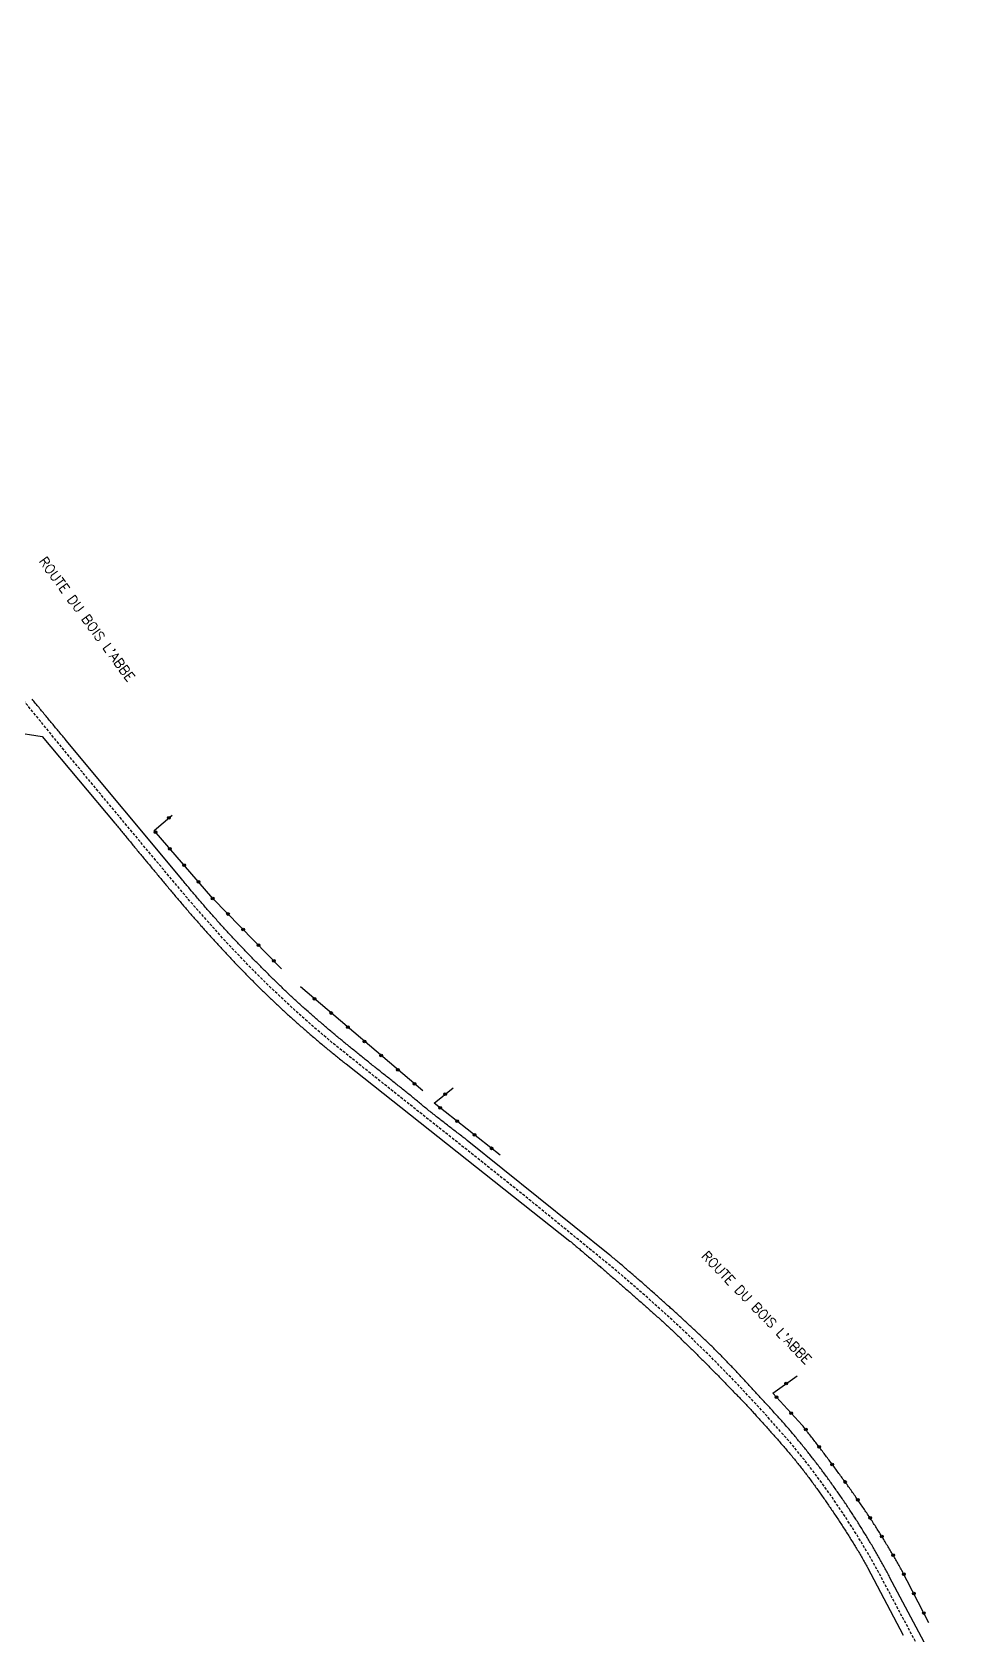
# Model space of a CAD drawing. Header units: millimetres. Extents: x 192015 to 193000, y 147000 to 147681.
# Drawn here: x 192191.7 to 192361.1, y 147373.5 to 147666.8 of the extents above; entities that cross this region are included whole.
import ezdxf
from ezdxf.enums import TextEntityAlignment as Align

# ---------------------------------------------------------------- set-up
doc = ezdxf.new("R2010")
doc.units = ezdxf.units.MM
doc.linetypes.add('DASHED', pattern=[0.75, 0.5, -0.25])
doc.layers.get('0').update_dxf_attribs({"linetype": 'CONTINUOUS'})
for name, color, linetype in [('W0001', 6, 'DASHED'), ('W0008', 7, 'CONTINUOUS'), ('W0322', 7, 'CONTINUOUS'), ('W0989', 7, 'CONTINUOUS')]:
    doc.layers.add(name, color=color, linetype=linetype)
doc.styles.get("Standard").update_dxf_attribs({"font": 'romans.shx', "width": 0.85})

# ---------------------------------------------------------------- blocks, each defined once
blk = doc.blocks.new('t322o')
at = {"color": 0, "linetype": 'Continuous'}
for radius in [0.25, 0.15]:
    blk.add_circle((0, 0), radius, dxfattribs=at)

msp = doc.modelspace()

# ---------------------------------------------------------------- linework, layer by layer
at = {"layer": 'W0001', "flags": 128}
msp.add_lwpolyline([(192385.75, 147310.62), (192379.42, 147323.53), (192372.62, 147336.67), (192365.2, 147350.58), (192360.63, 147358.64), (192349.97, 147378.58), (192347.29, 147383.62), (192345.25, 147387.37), (192342.63, 147391.78), (192340, 147395.86), (192337.22, 147399.93), (192333.74, 147404.62), (192330.65, 147408.46), (192325.52, 147414.27), (192320.93, 147419.21), (192316, 147424.29), (192310.54, 147429.57), (192305, 147434.62), (192298.93, 147439.91), (192282.73, 147453.14), (192271.4, 147462.19), (192259.78, 147471.39), (192247.04, 147481.56), (192243.06, 147484.93), (192239.2, 147488.37), (192234.86, 147492.48), (192231.09, 147496.27), (192226.99, 147500.59), (192220.76, 147507.61), (192213.97, 147515.73), (192198.67, 147534.12), (192184.92, 147550.94), (192172.89, 147566.9), (192166.52, 147575.94), (192161.47, 147583.48), (192155.61, 147592.71), (192149.1, 147603.53), (192145.57, 147609.67), (192142.18, 147615.84), (192139.79, 147620.29), (192136.25, 147626.95), (192133.39, 147632.44), (192129.84, 147639.4), (192126.61, 147645.9), (192122.98, 147653.35), (192120.6, 147658.29), (192118.17, 147663.4), (192116.58, 147666.82)], dxfattribs=at)
at = {"layer": 'W0008', "flags": 128}
for points in [[(192354.92, 147372.23), (192348.58, 147384.11), (192348.47, 147384.33), (192348.35, 147384.55), (192348.23, 147384.77), (192348.11, 147384.99), (192348, 147385.21), (192347.88, 147385.43), (192347.76, 147385.65), (192347.64, 147385.87), (192347.52, 147386.09), (192347.4, 147386.31), (192347.28, 147386.52), (192347.16, 147386.74), (192347.04, 147386.96), (192346.91, 147387.18), (192346.79, 147387.4), (192346.67, 147387.61), (192346.55, 147387.83), (192346.42, 147388.05), (192346.3, 147388.26), (192346.18, 147388.48), (192346.05, 147388.7), (192345.93, 147388.91), (192345.8, 147389.13), (192345.68, 147389.34), (192345.55, 147389.56), (192345.42, 147389.77), (192345.3, 147389.99), (192345.17, 147390.2), (192345.04, 147390.42), (192344.92, 147390.63), (192344.79, 147390.85), (192344.66, 147391.06), (192344.53, 147391.27), (192344.4, 147391.49), (192344.27, 147391.7), (192344.14, 147391.91), (192344.01, 147392.13), (192343.88, 147392.34), (192343.75, 147392.55), (192343.62, 147392.76), (192343.48, 147392.98), (192343.35, 147393.19), (192343.22, 147393.41), (192343.08, 147393.62), (192342.95, 147393.84), (192342.81, 147394.05), (192342.68, 147394.26), (192342.54, 147394.48), (192342.4, 147394.69), (192342.27, 147394.9), (192342.13, 147395.11), (192341.99, 147395.33), (192341.86, 147395.54), (192341.72, 147395.75), (192341.58, 147395.96), (192341.44, 147396.17), (192341.3, 147396.38), (192341.16, 147396.59), (192341.02, 147396.8), (192340.88, 147397.01), (192340.74, 147397.22), (192340.6, 147397.43), (192340.46, 147397.64), (192340.32, 147397.85), (192340.18, 147398.06), (192340.04, 147398.27), (192339.9, 147398.48), (192339.75, 147398.69), (192339.61, 147398.9), (192339.47, 147399.1), (192339.32, 147399.31), (192339.18, 147399.52), (192339.03, 147399.73), (192338.89, 147399.93), (192338.74, 147400.14), (192338.6, 147400.35), (192338.45, 147400.55), (192338.3, 147400.76), (192338.16, 147400.96), (192338.01, 147401.17), (192337.86, 147401.37), (192337.72, 147401.57), (192337.57, 147401.77), (192337.42, 147401.98), (192337.28, 147402.18), (192337.13, 147402.38), (192336.98, 147402.58), (192336.84, 147402.78), (192336.69, 147402.98), (192336.54, 147403.18), (192336.39, 147403.38), (192336.24, 147403.58), (192336.09, 147403.78), (192335.94, 147403.97), (192335.79, 147404.17), (192335.64, 147404.37), (192335.49, 147404.57), (192335.34, 147404.77), (192335.19, 147404.96), (192335.04, 147405.16), (192334.89, 147405.36), (192334.73, 147405.56), (192334.58, 147405.75), (192334.43, 147405.95), (192334.28, 147406.15), (192334.12, 147406.34), (192333.97, 147406.54), (192333.81, 147406.73), (192333.66, 147406.93), (192333.51, 147407.12), (192333.35, 147407.32), (192333.2, 147407.51), (192333.04, 147407.71), (192332.88, 147407.9), (192332.73, 147408.09), (192332.57, 147408.29), (192332.42, 147408.48), (192332.26, 147408.67), (192332.1, 147408.87), (192331.94, 147409.06), (192331.79, 147409.25), (192331.63, 147409.44), (192331.47, 147409.64), (192331.31, 147409.83), (192331.15, 147410.02), (192330.99, 147410.21), (192330.83, 147410.4), (192330.67, 147410.6), (192330.5, 147410.79), (192330.34, 147410.98), (192330.18, 147411.18), (192330.01, 147411.37), (192329.84, 147411.56), (192329.68, 147411.75), (192329.51, 147411.94), (192329.35, 147412.13), (192329.18, 147412.32), (192329.01, 147412.51), (192328.84, 147412.7), (192328.68, 147412.88), (192328.51, 147413.07), (192328.34, 147413.26), (192328.17, 147413.45), (192328, 147413.64), (192327.83, 147413.82), (192327.66, 147414.01), (192327.49, 147414.2), (192327.32, 147414.38), (192327.15, 147414.57), (192326.98, 147414.76), (192326.81, 147414.94), (192326.64, 147415.13), (192326.47, 147415.31), (192326.29, 147415.5), (192326.12, 147415.69), (192325.95, 147415.87), (192325.78, 147416.06), (192325.61, 147416.24), (192325.44, 147416.43), (192325.27, 147416.62), (192325.1, 147416.8), (192324.92, 147416.99), (192324.75, 147417.17), (192324.59, 147417.36), (192324.42, 147417.54), (192324.25, 147417.72), (192324.08, 147417.9), (192323.91, 147418.08), (192323.75, 147418.27), (192323.58, 147418.45), (192323.41, 147418.63), (192323.24, 147418.81), (192323.08, 147419), (192322.91, 147419.18), (192322.74, 147419.36), (192322.57, 147419.54), (192322.4, 147419.73), (192322.24, 147419.91), (192322.07, 147420.09), (192321.9, 147420.27), (192321.73, 147420.45), (192321.56, 147420.63), (192321.39, 147420.82), (192321.23, 147421), (192321.06, 147421.18), (192320.89, 147421.36), (192320.72, 147421.54), (192320.55, 147421.72), (192320.38, 147421.9), (192320.21, 147422.08), (192320.04, 147422.26), (192319.87, 147422.44), (192319.7, 147422.62), (192319.53, 147422.8), (192319.36, 147422.98), (192319.19, 147423.16), (192319.01, 147423.34), (192318.84, 147423.51), (192318.67, 147423.69), (192318.5, 147423.87), (192318.32, 147424.05), (192318.15, 147424.23), (192317.98, 147424.4), (192317.8, 147424.58), (192317.63, 147424.76), (192317.46, 147424.93), (192317.28, 147425.11), (192317.11, 147425.28), (192316.93, 147425.46), (192316.75, 147425.63), (192316.57, 147425.81), (192316.4, 147425.98), (192316.22, 147426.16), (192316.04, 147426.34), (192315.86, 147426.51), (192315.68, 147426.68), (192315.5, 147426.86), (192315.32, 147427.03), (192315.14, 147427.21), (192314.96, 147427.38), (192314.78, 147427.55), (192314.6, 147427.73), (192314.42, 147427.9), (192314.24, 147428.07), (192314.05, 147428.24), (192313.87, 147428.42), (192313.69, 147428.59), (192313.51, 147428.76), (192313.33, 147428.93), (192313.14, 147429.1), (192312.96, 147429.27), (192312.78, 147429.44), (192312.59, 147429.61), (192312.41, 147429.78), (192312.23, 147429.95), (192312.04, 147430.12), (192311.86, 147430.29), (192311.68, 147430.46), (192311.49, 147430.63), (192311.31, 147430.8), (192311.12, 147430.97), (192310.94, 147431.14), (192310.75, 147431.31), (192310.57, 147431.48), (192310.38, 147431.65), (192310.2, 147431.82), (192310.01, 147431.98), (192309.83, 147432.15), (192309.64, 147432.32), (192309.46, 147432.49), (192309.27, 147432.66), (192309.09, 147432.82), (192308.9, 147432.99), (192308.72, 147433.16), (192308.53, 147433.33), (192308.35, 147433.5), (192308.16, 147433.66), (192307.97, 147433.83), (192307.79, 147434), (192307.6, 147434.17), (192307.42, 147434.33), (192307.23, 147434.5), (192307.04, 147434.67), (192306.86, 147434.84), (192306.67, 147435), (192306.48, 147435.17), (192306.3, 147435.34), (192306.11, 147435.5), (192305.92, 147435.67), (192305.74, 147435.84), (192305.55, 147436), (192305.36, 147436.17), (192305.18, 147436.34), (192304.99, 147436.5), (192304.8, 147436.67), (192304.61, 147436.83), (192304.43, 147437), (192304.24, 147437.16), (192304.05, 147437.33), (192303.86, 147437.5), (192303.67, 147437.66), (192303.49, 147437.83), (192303.3, 147437.99), (192303.11, 147438.16), (192302.92, 147438.32), (192302.73, 147438.48), (192302.54, 147438.65), (192302.35, 147438.81), (192302.16, 147438.98), (192301.98, 147439.14), (192301.79, 147439.31), (192301.6, 147439.47), (192301.41, 147439.63), (192301.22, 147439.8), (192301.03, 147439.96), (192300.84, 147440.12), (192300.65, 147440.29), (192300.46, 147440.45), (192300.27, 147440.61), (192300.08, 147440.77), (192299.89, 147440.94), (192299.7, 147441.1), (192299.51, 147441.26), (192299.32, 147441.42), (192299.13, 147441.59), (192298.93, 147441.75), (192298.74, 147441.91), (192298.55, 147442.07), (192298.36, 147442.23), (192298.17, 147442.39), (192297.98, 147442.56), (192297.79, 147442.72), (192297.59, 147442.88), (192297.4, 147443.04), (192271.32, 147464.03), (192271.12, 147464.18), (192270.92, 147464.34), (192270.71, 147464.49), (192270.51, 147464.64), (192270.31, 147464.8), (192270.11, 147464.95), (192269.91, 147465.1), (192269.71, 147465.26), (192269.51, 147465.41), (192269.3, 147465.56), (192269.1, 147465.72), (192268.9, 147465.87), (192268.7, 147466.03), (192268.5, 147466.18), (192268.3, 147466.34), (192268.1, 147466.49), (192267.9, 147466.65), (192267.7, 147466.8), (192267.5, 147466.96), (192267.3, 147467.11), (192267.1, 147467.27), (192266.9, 147467.42), (192266.7, 147467.58), (192266.5, 147467.74), (192266.3, 147467.89), (192266.11, 147468.05), (192265.91, 147468.2), (192265.71, 147468.36), (192265.51, 147468.52), (192265.31, 147468.68), (192265.11, 147468.83), (192264.91, 147468.99), (192264.72, 147469.15), (192264.52, 147469.31), (192264.32, 147469.46), (192264.12, 147469.62), (192263.92, 147469.78), (192263.73, 147469.94), (192263.54, 147470.09), (192263.35, 147470.25), (192263.16, 147470.41), (192262.97, 147470.56), (192262.78, 147470.72), (192262.59, 147470.88), (192262.4, 147471.04), (192262.2, 147471.2), (192262.01, 147471.36), (192261.82, 147471.52), (192261.63, 147471.67), (192261.44, 147471.83), (192261.25, 147471.99), (192261.06, 147472.15), (192260.87, 147472.3), (192260.67, 147472.46), (192260.48, 147472.62), (192260.28, 147472.77), (192260.09, 147472.93), (192259.89, 147473.09), (192259.7, 147473.24), (192259.5, 147473.4), (192259.31, 147473.55), (192259.11, 147473.71), (192258.92, 147473.86), (192258.72, 147474.02), (192258.53, 147474.17), (192258.33, 147474.33), (192258.13, 147474.49), (192257.94, 147474.64), (192257.74, 147474.8), (192257.55, 147474.95), (192257.35, 147475.1), (192257.16, 147475.26), (192256.96, 147475.41), (192256.76, 147475.57), (192256.57, 147475.72), (192256.37, 147475.88), (192256.18, 147476.03), (192255.98, 147476.19), (192255.79, 147476.34), (192255.59, 147476.5), (192255.4, 147476.66), (192255.2, 147476.81), (192255, 147476.97), (192254.81, 147477.12), (192254.61, 147477.28), (192254.42, 147477.43), (192254.22, 147477.59), (192254.03, 147477.75), (192253.84, 147477.9), (192253.64, 147478.06), (192253.45, 147478.21), (192253.26, 147478.37), (192253.06, 147478.53), (192252.87, 147478.68), (192252.68, 147478.84), (192252.48, 147478.99), (192252.29, 147479.15), (192252.1, 147479.3), (192251.91, 147479.46), (192251.71, 147479.61), (192251.52, 147479.77), (192251.33, 147479.92), (192251.13, 147480.08), (192250.94, 147480.23), (192250.75, 147480.39), (192250.56, 147480.55), (192250.36, 147480.7), (192250.17, 147480.86), (192249.98, 147481.01), (192249.79, 147481.17), (192249.59, 147481.32), (192249.4, 147481.48), (192249.21, 147481.64), (192249.02, 147481.79), (192248.83, 147481.95), (192248.64, 147482.11), (192248.44, 147482.27), (192248.25, 147482.42), (192248.06, 147482.58), (192247.87, 147482.74), (192247.68, 147482.9), (192247.49, 147483.06), (192247.3, 147483.21), (192247.11, 147483.37), (192246.92, 147483.53), (192246.73, 147483.69), (192246.54, 147483.85), (192246.35, 147484.01), (192246.16, 147484.17), (192245.97, 147484.33), (192245.78, 147484.49), (192245.59, 147484.66), (192245.4, 147484.82), (192245.22, 147484.98), (192245.03, 147485.14), (192244.84, 147485.3), (192244.65, 147485.47), (192244.46, 147485.63), (192244.27, 147485.79), (192244.08, 147485.95), (192243.89, 147486.12), (192243.71, 147486.28), (192243.52, 147486.44), (192243.33, 147486.61), (192243.14, 147486.77), (192242.96, 147486.93), (192242.77, 147487.1), (192242.58, 147487.26), (192242.4, 147487.43), (192242.21, 147487.59), (192242.02, 147487.76), (192241.84, 147487.92), (192241.65, 147488.09), (192241.47, 147488.25), (192241.28, 147488.42), (192241.09, 147488.59), (192240.91, 147488.75), (192240.73, 147488.92), (192240.54, 147489.09), (192240.36, 147489.26), (192240.17, 147489.42), (192239.99, 147489.59), (192239.81, 147489.76), (192239.62, 147489.93), (192239.44, 147490.1), (192239.26, 147490.27), (192239.08, 147490.44), (192238.89, 147490.61), (192238.71, 147490.78), (192238.53, 147490.95), (192238.35, 147491.12), (192238.17, 147491.3), (192237.99, 147491.47), (192237.81, 147491.64), (192237.63, 147491.81), (192237.45, 147491.98), (192237.27, 147492.16), (192237.09, 147492.33), (192236.91, 147492.5), (192236.73, 147492.68), (192236.55, 147492.85), (192236.38, 147493.03), (192236.2, 147493.2), (192236.02, 147493.38), (192235.84, 147493.55), (192235.67, 147493.73), (192235.49, 147493.9), (192235.31, 147494.08), (192235.13, 147494.25), (192234.96, 147494.43), (192234.78, 147494.6), (192234.6, 147494.78), (192234.43, 147494.96), (192234.25, 147495.13), (192234.08, 147495.31), (192233.9, 147495.48), (192233.72, 147495.66), (192233.55, 147495.84), (192233.37, 147496.02), (192233.2, 147496.19), (192233.02, 147496.37), (192232.85, 147496.55), (192232.67, 147496.72), (192232.5, 147496.9), (192232.32, 147497.08), (192232.14, 147497.26), (192231.97, 147497.44), (192231.79, 147497.62), (192231.62, 147497.8), (192231.44, 147497.98), (192231.26, 147498.16), (192231.09, 147498.34), (192230.91, 147498.52), (192230.74, 147498.7), (192230.56, 147498.88), (192230.39, 147499.06), (192230.21, 147499.24), (192230.04, 147499.43), (192229.87, 147499.61), (192229.69, 147499.79), (192229.52, 147499.97), (192229.34, 147500.15), (192229.17, 147500.34), (192229, 147500.52), (192228.83, 147500.7), (192228.65, 147500.89), (192228.48, 147501.07), (192228.31, 147501.25), (192228.14, 147501.44), (192227.97, 147501.62), (192227.8, 147501.81), (192227.63, 147501.99), (192227.46, 147502.18), (192227.29, 147502.36), (192227.12, 147502.55), (192226.95, 147502.73), (192226.78, 147502.92), (192226.61, 147503.11), (192226.44, 147503.29), (192226.28, 147503.48), (192226.11, 147503.66), (192225.94, 147503.85), (192225.78, 147504.04), (192225.61, 147504.22), (192225.44, 147504.41), (192225.28, 147504.6), (192225.11, 147504.78), (192224.94, 147504.97), (192224.78, 147505.16), (192224.61, 147505.35), (192224.45, 147505.53), (192224.28, 147505.72), (192224.12, 147505.91), (192223.95, 147506.1), (192223.79, 147506.28), (192223.62, 147506.47), (192223.46, 147506.66), (192223.3, 147506.85), (192223.13, 147507.04), (192222.97, 147507.23), (192222.81, 147507.42), (192222.64, 147507.61), (192222.48, 147507.8), (192222.32, 147507.99), (192222.15, 147508.18), (192221.99, 147508.37), (192221.83, 147508.56), (192221.67, 147508.75), (192221.5, 147508.94), (192221.34, 147509.13), (192221.18, 147509.32), (192221.02, 147509.51), (192220.86, 147509.7), (192220.7, 147509.89), (192220.54, 147510.09), (192220.38, 147510.28), (192220.22, 147510.47), (192220.06, 147510.66), (192219.9, 147510.85), (192219.74, 147511.05), (192219.58, 147511.24), (192219.42, 147511.43), (192219.26, 147511.62), (192219.1, 147511.82), (192197.99, 147537.21), (192197.83, 147537.4), (192197.66, 147537.59), (192197.5, 147537.79), (192197.34, 147537.98), (192197.18, 147538.17), (192197.02, 147538.36), (192196.86, 147538.56), (192196.7, 147538.75), (192196.54, 147538.94), (192196.37, 147539.14), (192196.21, 147539.33), (192196.05, 147539.52), (192195.89, 147539.72), (192195.73, 147539.91), (192195.57, 147540.1), (192195.41, 147540.3), (192195.25, 147540.49), (192195.09, 147540.68), (192194.93, 147540.88), (192194.77, 147541.07), (192194.61, 147541.27), (192194.45, 147541.46), (192194.29, 147541.65), (192194.13, 147541.85), (192193.97, 147542.04), (192193.81, 147542.23), (192193.65, 147542.43), (192193.49, 147542.62), (192193.33, 147542.82), (192193.17, 147543.01), (192193.01, 147543.21), (192192.85, 147543.4), (192192.69, 147543.59), (192192.53, 147543.79), (192192.37, 147543.98), (192192.21, 147544.18), (192192.05, 147544.37), (192191.89, 147544.57), (192191.73, 147544.76)], [(192182.65, 147539.64), (192193.56, 147537.95), (192206.88, 147522.09), (192207.04, 147521.9), (192207.2, 147521.7), (192207.35, 147521.51), (192207.51, 147521.32), (192207.67, 147521.13), (192207.82, 147520.93), (192207.98, 147520.74), (192208.14, 147520.55), (192208.29, 147520.36), (192208.45, 147520.16), (192208.61, 147519.97), (192208.77, 147519.78), (192208.92, 147519.59), (192209.08, 147519.39), (192209.24, 147519.2), (192209.39, 147519.01), (192209.55, 147518.82), (192209.71, 147518.63), (192209.87, 147518.44), (192210.02, 147518.24), (192210.18, 147518.05), (192210.34, 147517.86), (192210.5, 147517.67), (192210.66, 147517.48), (192210.81, 147517.29), (192210.97, 147517.09), (192211.13, 147516.9), (192211.29, 147516.71), (192211.45, 147516.52), (192211.61, 147516.33), (192211.76, 147516.14), (192211.92, 147515.95), (192212.08, 147515.76), (192212.24, 147515.56), (192212.4, 147515.37), (192212.56, 147515.18), (192212.71, 147514.99), (192212.87, 147514.8), (192213.03, 147514.61), (192213.19, 147514.42), (192213.35, 147514.23), (192213.51, 147514.04), (192213.67, 147513.85), (192213.83, 147513.66), (192213.99, 147513.47), (192214.15, 147513.27), (192214.31, 147513.08), (192214.47, 147512.89), (192214.63, 147512.7), (192214.79, 147512.51), (192214.95, 147512.31), (192215.11, 147512.12), (192215.27, 147511.93), (192215.43, 147511.74), (192215.59, 147511.54), (192215.75, 147511.35), (192215.91, 147511.16), (192216.07, 147510.97), (192216.23, 147510.78), (192216.39, 147510.58), (192216.55, 147510.39), (192216.71, 147510.2), (192216.87, 147510.01), (192217.03, 147509.82), (192217.19, 147509.63), (192217.35, 147509.43), (192217.51, 147509.24), (192217.67, 147509.05), (192217.83, 147508.86), (192218, 147508.67), (192218.16, 147508.48), (192218.32, 147508.29), (192218.48, 147508.09), (192218.64, 147507.9), (192218.8, 147507.71), (192218.96, 147507.52), (192219.13, 147507.33), (192219.29, 147507.14), (192219.45, 147506.95), (192219.61, 147506.76), (192219.77, 147506.57), (192219.94, 147506.38), (192220.1, 147506.19), (192220.26, 147506), (192220.43, 147505.81), (192220.59, 147505.62), (192220.75, 147505.43), (192220.92, 147505.25), (192221.08, 147505.06), (192221.25, 147504.87), (192221.41, 147504.68), (192221.58, 147504.49), (192221.74, 147504.31), (192221.91, 147504.12), (192222.07, 147503.93), (192222.24, 147503.74), (192222.41, 147503.56), (192222.57, 147503.37), (192222.74, 147503.19), (192222.9, 147503), (192223.07, 147502.82), (192223.23, 147502.63), (192223.4, 147502.44), (192223.57, 147502.26), (192223.73, 147502.07), (192223.9, 147501.89), (192224.07, 147501.7), (192224.23, 147501.52), (192224.4, 147501.34), (192224.57, 147501.15), (192224.73, 147500.97), (192224.9, 147500.78), (192225.07, 147500.6), (192225.24, 147500.41), (192225.4, 147500.23), (192225.57, 147500.05), (192225.74, 147499.86), (192225.91, 147499.68), (192226.08, 147499.5), (192226.25, 147499.31), (192226.41, 147499.13), (192226.58, 147498.95), (192226.75, 147498.76), (192226.92, 147498.58), (192227.09, 147498.4), (192227.26, 147498.22), (192227.43, 147498.04), (192227.6, 147497.85), (192227.77, 147497.67), (192227.94, 147497.49), (192228.11, 147497.31), (192228.28, 147497.13), (192228.45, 147496.95), (192228.62, 147496.77), (192228.79, 147496.59), (192228.96, 147496.4), (192229.14, 147496.22), (192229.31, 147496.04), (192229.48, 147495.86), (192229.65, 147495.68), (192229.82, 147495.51), (192230, 147495.33), (192230.17, 147495.15), (192230.34, 147494.97), (192230.52, 147494.79), (192230.69, 147494.61), (192230.86, 147494.43), (192231.04, 147494.25), (192231.21, 147494.08), (192231.39, 147493.9), (192231.56, 147493.72), (192231.73, 147493.54), (192231.91, 147493.37), (192232.09, 147493.19), (192232.26, 147493.01), (192232.44, 147492.84), (192232.62, 147492.66), (192232.8, 147492.48), (192232.98, 147492.3), (192233.16, 147492.12), (192233.34, 147491.94), (192233.52, 147491.77), (192233.7, 147491.59), (192233.88, 147491.41), (192234.06, 147491.24), (192234.24, 147491.06), (192234.42, 147490.89), (192234.6, 147490.71), (192234.79, 147490.53), (192234.97, 147490.36), (192235.15, 147490.18), (192235.33, 147490.01), (192235.52, 147489.84), (192235.7, 147489.66), (192235.88, 147489.49), (192236.07, 147489.31), (192236.25, 147489.14), (192236.43, 147488.97), (192236.62, 147488.8), (192236.8, 147488.62), (192236.99, 147488.45), (192237.17, 147488.28), (192237.36, 147488.11), (192237.54, 147487.93), (192237.73, 147487.76), (192237.92, 147487.59), (192238.1, 147487.42), (192238.29, 147487.25), (192238.48, 147487.08), (192238.66, 147486.91), (192238.85, 147486.74), (192239.04, 147486.57), (192239.23, 147486.4), (192239.41, 147486.23), (192239.6, 147486.06), (192239.79, 147485.89), (192239.98, 147485.73), (192240.17, 147485.56), (192240.35, 147485.39), (192240.54, 147485.22), (192240.73, 147485.06), (192240.92, 147484.89), (192241.11, 147484.73), (192241.29, 147484.56), (192241.48, 147484.4), (192241.67, 147484.23), (192241.86, 147484.07), (192242.05, 147483.9), (192242.23, 147483.74), (192242.42, 147483.58), (192242.61, 147483.41), (192242.8, 147483.25), (192242.99, 147483.09), (192243.18, 147482.93), (192243.37, 147482.76), (192243.56, 147482.6), (192243.75, 147482.44), (192243.94, 147482.28), (192244.13, 147482.12), (192244.32, 147481.96), (192244.51, 147481.8), (192244.71, 147481.63), (192244.9, 147481.47), (192245.09, 147481.31), (192245.28, 147481.15), (192245.47, 147481), (192245.67, 147480.84), (192245.86, 147480.68), (192246.05, 147480.52), (192246.24, 147480.36), (192246.44, 147480.2), (192246.63, 147480.04), (192246.82, 147479.89), (192247.02, 147479.73), (192247.21, 147479.57), (192247.41, 147479.41), (192247.6, 147479.26), (192247.8, 147479.1), (192247.99, 147478.95), (192248.19, 147478.79), (192248.38, 147478.63), (192248.58, 147478.48), (192248.77, 147478.32), (192248.97, 147478.17), (192249.16, 147478.01), (192267.72, 147463.34), (192290.11, 147445.59), (192290.31, 147445.43), (192290.5, 147445.27), (192290.69, 147445.11), (192290.88, 147444.95), (192291.07, 147444.79), (192291.26, 147444.63), (192291.45, 147444.47), (192291.64, 147444.31), (192291.83, 147444.15), (192292.01, 147443.99), (192292.2, 147443.83), (192292.39, 147443.67), (192292.58, 147443.51), (192292.77, 147443.35), (192292.96, 147443.19), (192293.15, 147443.03), (192293.34, 147442.87), (192293.53, 147442.71), (192293.72, 147442.55), (192293.91, 147442.39), (192294.1, 147442.23), (192294.29, 147442.07), (192294.47, 147441.91), (192294.66, 147441.75), (192294.85, 147441.59), (192295.04, 147441.43), (192295.23, 147441.26), (192295.42, 147441.1), (192295.61, 147440.94), (192295.79, 147440.78), (192295.98, 147440.62), (192296.17, 147440.46), (192296.36, 147440.29), (192296.55, 147440.13), (192296.74, 147439.97), (192296.92, 147439.81), (192297.11, 147439.65), (192297.3, 147439.49), (192297.49, 147439.32), (192297.68, 147439.16), (192297.86, 147439), (192298.05, 147438.84), (192298.24, 147438.67), (192298.43, 147438.51), (192298.61, 147438.35), (192298.8, 147438.19), (192298.99, 147438.02), (192299.18, 147437.86), (192299.36, 147437.7), (192299.55, 147437.53), (192299.74, 147437.37), (192299.92, 147437.21), (192300.11, 147437.05), (192300.3, 147436.88), (192300.48, 147436.72), (192300.67, 147436.56), (192300.86, 147436.39), (192301.04, 147436.23), (192301.23, 147436.06), (192301.42, 147435.9), (192301.61, 147435.73), (192301.8, 147435.57), (192301.98, 147435.4), (192302.17, 147435.24), (192302.36, 147435.07), (192302.55, 147434.91), (192302.73, 147434.75), (192302.92, 147434.58), (192303.11, 147434.42), (192303.3, 147434.25), (192303.48, 147434.08), (192303.67, 147433.92), (192303.86, 147433.75), (192304.04, 147433.59), (192304.23, 147433.42), (192304.42, 147433.26), (192304.6, 147433.09), (192304.79, 147432.92), (192304.98, 147432.76), (192305.16, 147432.59), (192305.35, 147432.43), (192305.54, 147432.26), (192305.72, 147432.09), (192305.91, 147431.92), (192306.09, 147431.76), (192306.28, 147431.59), (192306.46, 147431.42), (192306.65, 147431.25), (192306.83, 147431.09), (192307.02, 147430.92), (192307.2, 147430.75), (192307.38, 147430.58), (192307.57, 147430.41), (192307.75, 147430.24), (192307.93, 147430.07), (192308.12, 147429.9), (192308.3, 147429.73), (192308.48, 147429.56), (192308.66, 147429.39), (192308.85, 147429.22), (192309.03, 147429.04), (192309.21, 147428.87), (192309.39, 147428.7), (192309.58, 147428.52), (192309.76, 147428.35), (192309.94, 147428.18), (192310.12, 147428), (192310.3, 147427.83), (192310.48, 147427.66), (192310.66, 147427.48), (192310.84, 147427.31), (192311.02, 147427.13), (192311.2, 147426.96), (192311.39, 147426.78), (192311.57, 147426.61), (192311.74, 147426.43), (192311.92, 147426.26), (192312.1, 147426.08), (192312.28, 147425.9), (192312.46, 147425.73), (192312.64, 147425.55), (192312.82, 147425.37), (192313, 147425.2), (192313.18, 147425.02), (192313.36, 147424.84), (192313.53, 147424.67), (192313.71, 147424.49), (192313.89, 147424.31), (192314.07, 147424.14), (192314.25, 147423.96), (192314.42, 147423.78), (192314.6, 147423.6), (192314.78, 147423.42), (192314.95, 147423.25), (192315.13, 147423.07), (192315.31, 147422.89), (192315.49, 147422.71), (192315.66, 147422.53), (192315.84, 147422.35), (192316.02, 147422.18), (192316.19, 147422), (192316.37, 147421.82), (192316.54, 147421.64), (192316.72, 147421.46), (192316.9, 147421.28), (192317.07, 147421.1), (192317.25, 147420.92), (192317.42, 147420.74), (192317.6, 147420.56), (192317.78, 147420.38), (192317.95, 147420.2), (192318.13, 147420.02), (192318.3, 147419.84), (192318.48, 147419.66), (192318.65, 147419.48), (192318.83, 147419.3), (192319, 147419.12), (192319.18, 147418.94), (192319.35, 147418.76), (192319.53, 147418.58), (192319.7, 147418.4), (192319.88, 147418.22), (192320.05, 147418.04), (192320.23, 147417.86), (192320.4, 147417.68), (192320.58, 147417.5), (192320.75, 147417.31), (192320.92, 147417.13), (192321.1, 147416.95), (192321.27, 147416.77), (192321.44, 147416.59), (192321.62, 147416.4), (192321.79, 147416.22), (192321.96, 147416.04), (192322.14, 147415.86), (192322.31, 147415.67), (192322.48, 147415.49), (192322.65, 147415.31), (192322.82, 147415.12), (192322.99, 147414.94), (192323.17, 147414.76), (192323.34, 147414.57), (192323.51, 147414.39), (192323.68, 147414.2), (192323.85, 147414.02), (192324.02, 147413.83), (192324.19, 147413.65), (192324.36, 147413.46), (192324.53, 147413.28), (192324.7, 147413.09), (192324.87, 147412.9), (192325.04, 147412.72), (192325.2, 147412.53), (192325.37, 147412.34), (192325.54, 147412.16), (192325.71, 147411.97), (192325.88, 147411.78), (192326.04, 147411.59), (192326.21, 147411.41), (192326.38, 147411.22), (192326.55, 147411.03), (192326.71, 147410.84), (192326.88, 147410.66), (192327.05, 147410.47), (192327.22, 147410.28), (192327.38, 147410.09), (192327.55, 147409.9), (192327.72, 147409.71), (192327.88, 147409.52), (192328.05, 147409.34), (192328.21, 147409.15), (192328.38, 147408.96), (192328.55, 147408.77), (192328.71, 147408.58), (192328.88, 147408.39), (192329.04, 147408.2), (192329.2, 147408.01), (192329.37, 147407.81), (192329.53, 147407.62), (192329.7, 147407.43), (192329.86, 147407.24), (192330.02, 147407.05), (192330.18, 147406.86), (192330.35, 147406.66), (192330.51, 147406.47), (192330.67, 147406.28), (192330.83, 147406.08), (192330.99, 147405.89), (192331.15, 147405.69), (192331.31, 147405.5), (192331.47, 147405.3), (192331.63, 147405.11), (192331.78, 147404.91), (192331.94, 147404.72), (192332.1, 147404.52), (192332.25, 147404.32), (192332.41, 147404.12), (192332.57, 147403.93), (192332.72, 147403.73), (192332.87, 147403.53), (192333.03, 147403.33), (192333.18, 147403.13), (192333.33, 147402.94), (192333.48, 147402.74), (192333.63, 147402.54), (192333.78, 147402.34), (192333.93, 147402.14), (192334.08, 147401.94), (192334.23, 147401.74), (192334.38, 147401.54), (192334.52, 147401.34), (192334.67, 147401.14), (192334.82, 147400.94), (192334.97, 147400.73), (192335.11, 147400.53), (192335.26, 147400.33), (192335.4, 147400.13), (192335.55, 147399.92), (192335.69, 147399.72), (192335.84, 147399.52), (192335.98, 147399.31), (192336.13, 147399.11), (192336.27, 147398.91), (192336.41, 147398.7), (192336.56, 147398.5), (192336.7, 147398.29), (192336.84, 147398.09), (192336.98, 147397.88), (192337.12, 147397.68), (192337.27, 147397.47), (192337.41, 147397.27), (192337.55, 147397.06), (192337.69, 147396.85), (192337.83, 147396.65), (192337.97, 147396.44), (192338.11, 147396.23), (192338.25, 147396.03), (192338.39, 147395.82), (192338.52, 147395.61), (192338.66, 147395.41), (192338.8, 147395.2), (192338.94, 147394.99), (192339.08, 147394.78), (192339.22, 147394.57), (192339.35, 147394.37), (192339.49, 147394.16), (192339.63, 147393.95), (192339.76, 147393.74), (192339.9, 147393.53), (192340.03, 147393.32), (192340.17, 147393.12), (192340.3, 147392.91), (192340.44, 147392.7), (192340.57, 147392.49), (192340.71, 147392.28), (192340.84, 147392.07), (192340.97, 147391.86), (192341.11, 147391.65), (192341.24, 147391.44), (192341.37, 147391.23), (192341.5, 147391.02), (192341.63, 147390.81), (192341.76, 147390.59), (192341.89, 147390.38), (192342.02, 147390.17), (192342.15, 147389.96), (192342.28, 147389.75), (192342.41, 147389.53), (192342.54, 147389.32), (192342.67, 147389.11), (192342.8, 147388.9), (192342.92, 147388.68), (192343.05, 147388.47), (192343.18, 147388.25), (192343.3, 147388.04), (192343.43, 147387.83), (192343.55, 147387.61), (192343.68, 147387.4), (192343.8, 147387.18), (192343.93, 147386.97), (192344.05, 147386.75), (192344.17, 147386.53), (192344.3, 147386.32), (192344.42, 147386.1), (192344.54, 147385.89), (192351.07, 147373.52)]]:
    msp.add_lwpolyline(points, dxfattribs=at)
at = {"layer": 'W0322', "flags": 128}
for points in [[(192237.36, 147495.44), (192224.79, 147508.29), (192214.04, 147520.75), (192217.34, 147523.52)], [(192263.19, 147473.06), (192240.81, 147492.13)], [(192277.36, 147461.33), (192265.27, 147470.86), (192268.75, 147473.66)], [(192355.76, 147375.77), (192350.81, 147385.33), (192350.69, 147385.55), (192350.57, 147385.77), (192350.44, 147385.99), (192350.32, 147386.21), (192350.19, 147386.43), (192350.07, 147386.65), (192349.94, 147386.86), (192349.82, 147387.08), (192349.69, 147387.3), (192349.57, 147387.52), (192349.44, 147387.73), (192349.32, 147387.95), (192349.19, 147388.17), (192349.06, 147388.39), (192348.93, 147388.6), (192348.81, 147388.82), (192348.68, 147389.03), (192348.55, 147389.25), (192348.42, 147389.47), (192348.29, 147389.68), (192348.16, 147389.9), (192348.03, 147390.11), (192347.9, 147390.33), (192347.77, 147390.54), (192347.64, 147390.76), (192347.51, 147390.97), (192347.38, 147391.19), (192347.25, 147391.4), (192347.11, 147391.61), (192346.98, 147391.83), (192346.85, 147392.04), (192346.72, 147392.25), (192346.58, 147392.47), (192346.45, 147392.68), (192346.31, 147392.89), (192346.18, 147393.11), (192346.05, 147393.32), (192345.91, 147393.53), (192345.78, 147393.74), (192345.64, 147393.95), (192345.5, 147394.16), (192345.37, 147394.38), (192345.23, 147394.59), (192345.09, 147394.8), (192344.95, 147395.01), (192344.81, 147395.22), (192344.68, 147395.43), (192344.54, 147395.64), (192344.4, 147395.85), (192344.25, 147396.06), (192344.11, 147396.27), (192343.97, 147396.48), (192343.83, 147396.69), (192343.69, 147396.9), (192343.55, 147397.11), (192343.4, 147397.32), (192343.26, 147397.53), (192343.12, 147397.73), (192342.97, 147397.94), (192342.83, 147398.15), (192342.69, 147398.36), (192342.54, 147398.56), (192342.4, 147398.77), (192342.25, 147398.98), (192342.1, 147399.18), (192341.96, 147399.39), (192341.81, 147399.6), (192341.67, 147399.8), (192341.52, 147400.01), (192341.37, 147400.21), (192341.23, 147400.42), (192341.08, 147400.62), (192340.93, 147400.83), (192340.79, 147401.04), (192340.64, 147401.24), (192340.49, 147401.45), (192340.34, 147401.65), (192340.19, 147401.85), (192340.05, 147402.06), (192339.9, 147402.26), (192339.75, 147402.47), (192339.6, 147402.67), (192339.45, 147402.88), (192339.3, 147403.08), (192339.16, 147403.28), (192339.01, 147403.49), (192338.86, 147403.69), (192338.71, 147403.89), (192338.56, 147404.1), (192338.41, 147404.3), (192338.26, 147404.5), (192338.11, 147404.7), (192337.96, 147404.91), (192337.81, 147405.11), (192337.66, 147405.31), (192337.51, 147405.51), (192337.36, 147405.72), (192337.2, 147405.92), (192337.05, 147406.12), (192336.9, 147406.32), (192336.75, 147406.52), (192336.6, 147406.72), (192336.45, 147406.93), (192336.29, 147407.13), (192336.14, 147407.33), (192335.99, 147407.53), (192335.84, 147407.73), (192335.68, 147407.93), (192335.53, 147408.13), (192335.38, 147408.33), (192335.22, 147408.53), (192335.07, 147408.73), (192334.92, 147408.93), (192334.76, 147409.13), (192334.61, 147409.33), (192334.45, 147409.53), (192334.3, 147409.73), (192334.14, 147409.93), (192333.99, 147410.13), (192333.83, 147410.33), (192333.68, 147410.52), (192333.52, 147410.72), (192333.37, 147410.92), (192333.21, 147411.12), (192333.06, 147411.32), (192332.9, 147411.52), (192332.74, 147411.71), (192332.59, 147411.91), (192327.22, 147417.78), (192331.67, 147420.94)]]:
    msp.add_lwpolyline(points, dxfattribs=at)

# ---------------------------------------------------------------- block references
at = {"layer": 'W0322'}
for p, rotation in [((192216.77, 147523.04), 40.0426475100066), ((192214.33, 147520.42), 130.7621504486562), ((192216.94, 147517.39), 130.7621504486562), ((192219.55, 147514.36), 130.7621504486562), ((192222.16, 147511.33), 130.7621504486562), ((192224.77, 147508.3), 130.7621504486562), ((192227.57, 147505.44), 134.4005616236636), ((192230.37, 147502.59), 134.4005616236636), ((192233.17, 147499.73), 134.4005616236636), ((192235.97, 147496.87), 134.4005616236636), ((192243.4, 147489.92), 139.5686467410842), ((192246.45, 147487.33), 139.5686467410842), ((192249.49, 147484.74), 139.5686467410842), ((192252.54, 147482.14), 139.5686467410842), ((192255.58, 147479.55), 139.5686467410842), ((192258.62, 147476.95), 139.5686467410842), ((192261.67, 147474.36), 139.5686467410842), ((192267.3, 147472.49), 38.70278527017628), ((192266.36, 147470), 141.7493448770911), ((192269.5, 147467.52), 141.7493448770911), ((192272.65, 147465.05), 141.7493448770911), ((192275.79, 147462.57), 141.7493448770911), ((192329.67, 147419.53), 35.36381094364369), ((192327.89, 147417.05), 132.4379000954856), ((192330.59, 147414.1), 132.4379000954856), ((192333.23, 147411.1), 128.1366962845212), ((192335.68, 147407.94), 127.3807119542302), ((192338.08, 147404.74), 126.5742480570283), ((192340.44, 147401.51), 125.8219550230349), ((192342.76, 147398.25), 124.8524757695664), ((192345, 147394.94), 123.2097436216197), ((192347.15, 147391.56), 121.7084608777986), ((192349.21, 147388.14), 120.3044394248546), ((192351.17, 147384.65), 117.3645416846004), ((192353, 147381.1), 117.3645416846004), ((192354.84, 147377.54), 117.3645416846004)]:
    msp.add_blockref('t322o', p, dxfattribs=dict(at, rotation=rotation))

# ---------------------------------------------------------------- texts
at = {"layer": 'W0989'}
for rotation, p in [(306.3852, (192201.78, 147559.41)), (314.0123, (192324.25, 147433.46))]:
    msp.add_text("ROUTE DU BOIS L'ABBE", height=1.75, rotation=rotation, dxfattribs=at).set_placement(p, align=Align.MIDDLE)

doc.saveas('drawing.dxf')
